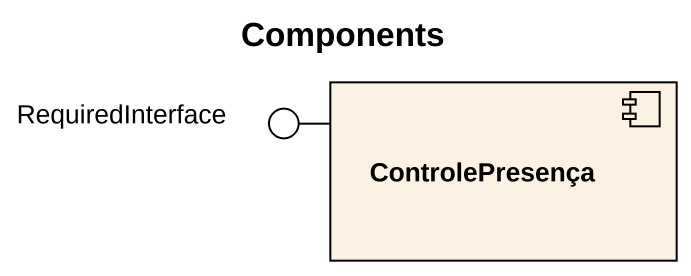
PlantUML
@startuml
title Components
() RequiredInterface
component ControlePresença
ControlePresença -left- RequiredInterface
@enduml
